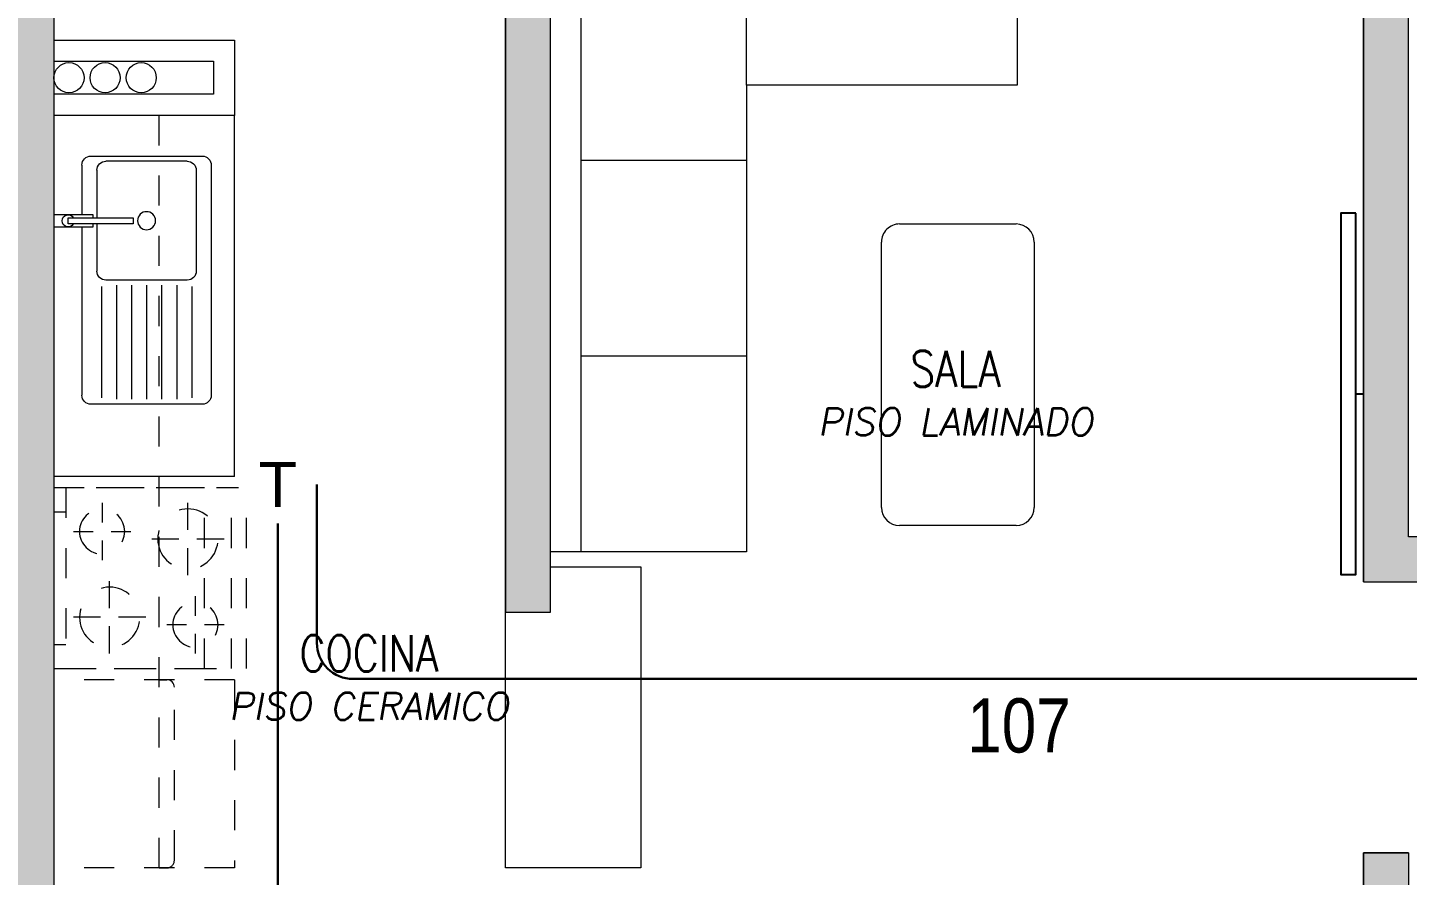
# Model space of a CAD drawing. Header units: millimetres. Extents: x -3 to 53, y -110 to 39.
# Drawn here: x 39.613 to 44.196, y 31.675 to 34.491 of the extents above; entities that cross this region are included whole.
import ezdxf
from ezdxf import colors
from ezdxf.entities.mleader import LeaderData, LeaderLine
from ezdxf.enums import TextEntityAlignment as Align
from ezdxf.math import Vec2, Vec3

# ---------------------------------------------------------------- set-up
doc = ezdxf.new("R2010")
doc.units = ezdxf.units.MM
doc.set_wipeout_variables(frame=1)
doc.linetypes.add('HIDDEN2', pattern=[0.1875, 0.125, -0.0625])
for name, color, linetype in [('A-COCINAS-LAV', 8, 'Continuous'), ('A-EST HATCH', 8, 'Continuous'), ('A-EST PLACAS', 8, 'Continuous'), ('A-MURO BAJO', 8, 'Continuous'), ('A-NUMERACIONDEP', 8, 'Continuous'), ('A-PROYECCIONES', 8, 'HIDDEN2'), ('A-TEXTO-ACABADO PISO', 8, 'Continuous'), ('DLP_MOBILIARIO', 8, 'Continuous'), ('DLP_TEXTO AMBIENTE', 8, 'Continuous')]:
    doc.layers.add(name, color=color, linetype=linetype)
for name, color, linetype, lineweight in [('A-MUROS', 8, 'Continuous', 30), ('MQ.CANALI DYA', 3, 'LINEAPERPEN', 30), ('MQ_DETECTOR TEMPERATURA', 5, 'Continuous', 50)]:
    doc.layers.add(name, color=color, linetype=linetype, lineweight=lineweight)
doc.styles.add('R80', font='ARIALN.TTF', dxfattribs={"height": 2.03})
doc.styles.add('ROMANS', font='ROMANS.shx', dxfattribs={"oblique": 10})
doc.styles.get("Standard").update_dxf_attribs({"font": 'arial.ttf'})
doc.linetypes.add('LINEAPERPEN', pattern='A,0.75,-0.2,["I",Standard,S=0.12,R=0.09,X=0,Y=-0.06],-0.25', length=1.2)

# ---------------------------------------------------------------- blocks, each defined once
blk = doc.blocks.new('TERMOSTA ADOSADO FCR 1 EN 75')
at = {"ltscale": 0.5}
blk.add_wipeout([(0.13, 0), (0.13, 0.0016), (0.13, 0.0033), (0.1299, 0.0049), (0.1298, 0.0065), (0.1297, 0.0082), (0.1296, 0.0098), (0.1295, 0.0114), (0.1293, 0.013), (0.1292, 0.0147), (0.129, 0.0163), (0.1288, 0.0179), (0.1285, 0.0195), (0.1283, 0.0211), (0.128, 0.0228), (0.1277, 0.0244), (0.1274, 0.026), (0.127, 0.0276), (0.1267, 0.0292), (0.1263, 0.0307), (0.1259, 0.0323), (0.1255, 0.0339), (0.1251, 0.0355), (0.1246, 0.0371), (0.1241, 0.0386), (0.1236, 0.0402), (0.1231, 0.0417), (0.1226, 0.0433), (0.122, 0.0448), (0.1215, 0.0463), (0.1209, 0.0479), (0.1203, 0.0494), (0.1196, 0.0509), (0.119, 0.0524), (0.1183, 0.0539), (0.1176, 0.0554), (0.1169, 0.0568), (0.1162, 0.0583), (0.1155, 0.0597), (0.1147, 0.0612), (0.1139, 0.0626), (0.1131, 0.0641), (0.1123, 0.0655), (0.1115, 0.0669), (0.1106, 0.0683), (0.1098, 0.0697), (0.1089, 0.071), (0.108, 0.0724), (0.1071, 0.0737), (0.1061, 0.0751), (0.1052, 0.0764), (0.1042, 0.0777), (0.1032, 0.079), (0.1022, 0.0803), (0.1012, 0.0816), (0.1002, 0.0829), (0.0991, 0.0841), (0.0981, 0.0854), (0.097, 0.0866), (0.0959, 0.0878), (0.0948, 0.089), (0.0936, 0.0902), (0.0925, 0.0913), (0.0913, 0.0925), (0.0902, 0.0936), (0.089, 0.0948), (0.0878, 0.0959), (0.0866, 0.097), (0.0854, 0.0981), (0.0841, 0.0991), (0.0829, 0.1002), (0.0816, 0.1012), (0.0803, 0.1022), (0.079, 0.1032), (0.0777, 0.1042), (0.0764, 0.1052), (0.0751, 0.1061), (0.0737, 0.1071), (0.0724, 0.108), (0.071, 0.1089), (0.0697, 0.1098), (0.0683, 0.1106), (0.0669, 0.1115), (0.0655, 0.1123), (0.0641, 0.1131), (0.0626, 0.1139), (0.0612, 0.1147), (0.0597, 0.1155), (0.0583, 0.1162), (0.0568, 0.1169), (0.0554, 0.1176), (0.0539, 0.1183), (0.0524, 0.119), (0.0509, 0.1196), (0.0494, 0.1203), (0.0479, 0.1209), (0.0463, 0.1215), (0.0448, 0.122), (0.0433, 0.1226), (0.0417, 0.1231), (0.0402, 0.1236), (0.0386, 0.1241), (0.0371, 0.1246), (0.0355, 0.1251), (0.0339, 0.1255), (0.0323, 0.1259), (0.0307, 0.1263), (0.0292, 0.1267), (0.0276, 0.127), (0.026, 0.1274), (0.0244, 0.1277), (0.0228, 0.128), (0.0211, 0.1283), (0.0195, 0.1285), (0.0179, 0.1288), (0.0163, 0.129), (0.0147, 0.1292), (0.013, 0.1293), (0.0114, 0.1295), (0.0098, 0.1296), (0.0082, 0.1297), (0.0065, 0.1298), (0.0049, 0.1299), (0.0033, 0.13), (0.0016, 0.13), (0, 0.13), (-0.0016, 0.13), (-0.0033, 0.13), (-0.0049, 0.1299), (-0.0065, 0.1298), (-0.0082, 0.1297), (-0.0098, 0.1296), (-0.0114, 0.1295), (-0.013, 0.1293), (-0.0147, 0.1292), (-0.0163, 0.129), (-0.0179, 0.1288), (-0.0195, 0.1285), (-0.0211, 0.1283), (-0.0228, 0.128), (-0.0244, 0.1277), (-0.026, 0.1274), (-0.0276, 0.127), (-0.0292, 0.1267), (-0.0307, 0.1263), (-0.0323, 0.1259), (-0.0339, 0.1255), (-0.0355, 0.1251), (-0.0371, 0.1246), (-0.0386, 0.1241), (-0.0402, 0.1236), (-0.0417, 0.1231), (-0.0433, 0.1226), (-0.0448, 0.122), (-0.0463, 0.1215), (-0.0479, 0.1209), (-0.0494, 0.1203), (-0.0509, 0.1196), (-0.0524, 0.119), (-0.0539, 0.1183), (-0.0554, 0.1176), (-0.0568, 0.1169), (-0.0583, 0.1162), (-0.0597, 0.1155), (-0.0612, 0.1147), (-0.0626, 0.1139), (-0.0641, 0.1131), (-0.0655, 0.1123), (-0.0669, 0.1115), (-0.0683, 0.1106), (-0.0697, 0.1098), (-0.071, 0.1089), (-0.0724, 0.108), (-0.0737, 0.1071), (-0.0751, 0.1061), (-0.0764, 0.1052), (-0.0777, 0.1042), (-0.079, 0.1032), (-0.0803, 0.1022), (-0.0816, 0.1012), (-0.0829, 0.1002), (-0.0841, 0.0991), (-0.0854, 0.0981), (-0.0866, 0.097), (-0.0878, 0.0959), (-0.089, 0.0948), (-0.0902, 0.0936), (-0.0913, 0.0925), (-0.0925, 0.0913), (-0.0936, 0.0902), (-0.0948, 0.089), (-0.0959, 0.0878), (-0.097, 0.0866), (-0.0981, 0.0854), (-0.0991, 0.0841), (-0.1002, 0.0829), (-0.1012, 0.0816), (-0.1022, 0.0803), (-0.1032, 0.079), (-0.1042, 0.0777), (-0.1052, 0.0764), (-0.1061, 0.0751), (-0.1071, 0.0737), (-0.108, 0.0724), (-0.1089, 0.071), (-0.1098, 0.0697), (-0.1106, 0.0683), (-0.1115, 0.0669), (-0.1123, 0.0655), (-0.1131, 0.0641), (-0.1139, 0.0626), (-0.1147, 0.0612), (-0.1155, 0.0597), (-0.1162, 0.0583), (-0.1169, 0.0568), (-0.1176, 0.0554), (-0.1183, 0.0539), (-0.119, 0.0524), (-0.1196, 0.0509), (-0.1203, 0.0494), (-0.1209, 0.0479), (-0.1215, 0.0463), (-0.122, 0.0448), (-0.1226, 0.0433), (-0.1231, 0.0417), (-0.1236, 0.0402), (-0.1241, 0.0386), (-0.1246, 0.0371), (-0.1251, 0.0355), (-0.1255, 0.0339), (-0.1259, 0.0323), (-0.1263, 0.0307), (-0.1267, 0.0292), (-0.127, 0.0276), (-0.1274, 0.026), (-0.1277, 0.0244), (-0.128, 0.0228), (-0.1283, 0.0211), (-0.1285, 0.0195), (-0.1288, 0.0179), (-0.129, 0.0163), (-0.1292, 0.0147), (-0.1293, 0.013), (-0.1295, 0.0114), (-0.1296, 0.0098), (-0.1297, 0.0082), (-0.1298, 0.0065), (-0.1299, 0.0049), (-0.13, 0.0033), (-0.13, 0.0016), (-0.13, 0), (-0.13, -0.0016), (-0.13, -0.0033), (-0.1299, -0.0049), (-0.1298, -0.0065), (-0.1297, -0.0082), (-0.1296, -0.0098), (-0.1295, -0.0114), (-0.1293, -0.013), (-0.1292, -0.0147), (-0.129, -0.0163), (-0.1288, -0.0179), (-0.1285, -0.0195), (-0.1283, -0.0211), (-0.128, -0.0228), (-0.1277, -0.0244), (-0.1274, -0.026), (-0.127, -0.0276), (-0.1267, -0.0292), (-0.1263, -0.0307), (-0.1259, -0.0323), (-0.1255, -0.0339), (-0.1251, -0.0355), (-0.1246, -0.0371), (-0.1241, -0.0386), (-0.1236, -0.0402), (-0.1231, -0.0417), (-0.1226, -0.0433), (-0.122, -0.0448), (-0.1215, -0.0463), (-0.1209, -0.0479), (-0.1203, -0.0494), (-0.1196, -0.0509), (-0.119, -0.0524), (-0.1183, -0.0539), (-0.1176, -0.0554), (-0.1169, -0.0568), (-0.1162, -0.0583), (-0.1155, -0.0597), (-0.1147, -0.0612), (-0.1139, -0.0626), (-0.1131, -0.0641), (-0.1123, -0.0655), (-0.1115, -0.0669), (-0.1106, -0.0683), (-0.1098, -0.0697), (-0.1089, -0.071), (-0.108, -0.0724), (-0.1071, -0.0737), (-0.1061, -0.0751), (-0.1052, -0.0764), (-0.1042, -0.0777), (-0.1032, -0.079), (-0.1022, -0.0803), (-0.1012, -0.0816), (-0.1002, -0.0829), (-0.0991, -0.0841), (-0.0981, -0.0854), (-0.097, -0.0866), (-0.0959, -0.0878), (-0.0948, -0.089), (-0.0936, -0.0902), (-0.0925, -0.0913), (-0.0913, -0.0925), (-0.0902, -0.0936), (-0.089, -0.0948), (-0.0878, -0.0959), (-0.0866, -0.097), (-0.0854, -0.0981), (-0.0841, -0.0991), (-0.0829, -0.1002), (-0.0816, -0.1012), (-0.0803, -0.1022), (-0.079, -0.1032), (-0.0777, -0.1042), (-0.0764, -0.1052), (-0.0751, -0.1061), (-0.0737, -0.1071), (-0.0724, -0.108), (-0.071, -0.1089), (-0.0697, -0.1098), (-0.0683, -0.1106), (-0.0669, -0.1115), (-0.0655, -0.1123), (-0.0641, -0.1131), (-0.0626, -0.1139), (-0.0612, -0.1147), (-0.0597, -0.1155), (-0.0583, -0.1162), (-0.0568, -0.1169), (-0.0554, -0.1176), (-0.0539, -0.1183), (-0.0524, -0.119), (-0.0509, -0.1196), (-0.0494, -0.1203), (-0.0479, -0.1209), (-0.0463, -0.1215), (-0.0448, -0.122), (-0.0433, -0.1226), (-0.0417, -0.1231), (-0.0402, -0.1236), (-0.0386, -0.1241), (-0.0371, -0.1246), (-0.0355, -0.1251), (-0.0339, -0.1255), (-0.0323, -0.1259), (-0.0307, -0.1263), (-0.0292, -0.1267), (-0.0276, -0.127), (-0.026, -0.1274), (-0.0244, -0.1277), (-0.0228, -0.128), (-0.0211, -0.1283), (-0.0195, -0.1285), (-0.0179, -0.1288), (-0.0163, -0.129), (-0.0147, -0.1292), (-0.013, -0.1293), (-0.0114, -0.1295), (-0.0098, -0.1296), (-0.0082, -0.1297), (-0.0065, -0.1298), (-0.0049, -0.1299), (-0.0033, -0.13), (-0.0016, -0.13), (0, -0.13), (0.0016, -0.13), (0.0033, -0.13), (0.0049, -0.1299), (0.0065, -0.1298), (0.0082, -0.1297), (0.0098, -0.1296), (0.0114, -0.1295), (0.013, -0.1293), (0.0147, -0.1292), (0.0163, -0.129), (0.0179, -0.1288), (0.0195, -0.1285), (0.0211, -0.1283), (0.0228, -0.128), (0.0244, -0.1277), (0.026, -0.1274), (0.0276, -0.127), (0.0292, -0.1267), (0.0307, -0.1263), (0.0323, -0.1259), (0.0339, -0.1255), (0.0355, -0.1251), (0.0371, -0.1246), (0.0386, -0.1241), (0.0402, -0.1236), (0.0417, -0.1231), (0.0433, -0.1226), (0.0448, -0.122), (0.0463, -0.1215), (0.0479, -0.1209), (0.0494, -0.1203), (0.0509, -0.1196), (0.0524, -0.119), (0.0539, -0.1183), (0.0554, -0.1176), (0.0568, -0.1169), (0.0583, -0.1162), (0.0597, -0.1155), (0.0612, -0.1147), (0.0626, -0.1139), (0.0641, -0.1131), (0.0655, -0.1123), (0.0669, -0.1115), (0.0683, -0.1106), (0.0697, -0.1098), (0.071, -0.1089), (0.0724, -0.108), (0.0737, -0.1071), (0.0751, -0.1061), (0.0764, -0.1052), (0.0777, -0.1042), (0.079, -0.1032), (0.0803, -0.1022), (0.0816, -0.1012), (0.0829, -0.1002), (0.0841, -0.0991), (0.0854, -0.0981), (0.0866, -0.097), (0.0878, -0.0959), (0.089, -0.0948), (0.0902, -0.0936), (0.0913, -0.0925), (0.0925, -0.0913), (0.0936, -0.0902), (0.0948, -0.089), (0.0959, -0.0878), (0.097, -0.0866), (0.0981, -0.0854), (0.0991, -0.0841), (0.1002, -0.0829), (0.1012, -0.0816), (0.1022, -0.0803), (0.1032, -0.079), (0.1042, -0.0777), (0.1052, -0.0764), (0.1061, -0.0751), (0.1071, -0.0737), (0.108, -0.0724), (0.1089, -0.071), (0.1098, -0.0697), (0.1106, -0.0683), (0.1115, -0.0669), (0.1123, -0.0655), (0.1131, -0.0641), (0.1139, -0.0626), (0.1147, -0.0612), (0.1155, -0.0597), (0.1162, -0.0583), (0.1169, -0.0568), (0.1176, -0.0554), (0.1183, -0.0539), (0.119, -0.0524), (0.1196, -0.0509), (0.1203, -0.0494), (0.1209, -0.0479), (0.1215, -0.0463), (0.122, -0.0448), (0.1226, -0.0433), (0.1231, -0.0417), (0.1236, -0.0402), (0.1241, -0.0386), (0.1246, -0.0371), (0.1251, -0.0355), (0.1255, -0.0339), (0.1259, -0.0323), (0.1263, -0.0307), (0.1267, -0.0292), (0.127, -0.0276), (0.1274, -0.026), (0.1277, -0.0244), (0.128, -0.0228), (0.1283, -0.0211), (0.1285, -0.0195), (0.1288, -0.0179), (0.129, -0.0163), (0.1292, -0.0147), (0.1293, -0.013), (0.1295, -0.0114), (0.1296, -0.0098), (0.1297, -0.0082), (0.1298, -0.0065), (0.1299, -0.0049), (0.13, -0.0033), (0.13, -0.0016)], dxfattribs=at).dxf.layer = 'MQ_DETECTOR TEMPERATURA'
at = {"layer": 'MQ_DETECTOR TEMPERATURA', "ltscale": 0.5}
blk.add_text('T', height=0.15, dxfattribs=at).set_placement((0, 0), align=Align.MIDDLE_CENTER)
blk = doc.blocks.new('DETECTORES1 TORRE')
at = {"layer": 'MQ_DETECTOR TEMPERATURA', "ltscale": 0.5}
blk.add_blockref('TERMOSTA ADOSADO FCR 1 EN 75', (0.75, 2.3753, 0), dxfattribs=at)
at = {"layer": 'MQ.CANALI DYA', "elevation": 0}
for points in [[(-4.745, 1.6002), (-4.745, 1.6094, -0.414214), (-4.625, 1.7294), (0.5, 1.7294, 0.414214), (0.62, 1.8494), (0.62, 2.3753)], [(0.75, 2.2453), (0.75, 0.9091, -0.414214), (0.63, 0.7891), (-0.73, 0.7891, 0.414214), (-0.85, 0.6691), (-0.85, -0.8201)]]:
    blk.add_lwpolyline(points, format="xyb", dxfattribs=at)
blk = doc.blocks.new('EST.P1')
at = {"layer": 'A-EST HATCH', "lineweight": 0}
h = blk.add_hatch(color=8, dxfattribs=at)
h.dxf.hatch_style = 1
h.paths.add_polyline_path([(9.15, 0.06), (9.15, 6.125), (10.65, 6.125), (10.65, 5.375), (10.8, 5.375), (10.8, 6.325), (9, 6.325), (9, 5.45), (7.5, 5.45), (7.5, 5.95), (7.35, 5.95), (7.35, 5.25), (9, 5.25), (9, 0.06)])
h.paths.add_polyline_path([(30.25, 10.125), (28.65, 10.125), (28.65, 13.225), (29.85, 13.225), (29.85, 13.375), (28.5, 13.375), (28.5, 9.975), (30.25, 9.975)])
h.paths.add_polyline_path([(31.05, 13.375), (31.2, 13.375), (31.2, 9.975), (31.05, 9.975)])
h.paths.add_polyline_path([(36.55, 13.85), (36.85, 13.85), (36.85, 13.7), (36.7, 13.7), (36.7, 10.625), (36.55, 10.625)])
h.paths.add_polyline_path([(33.6, 13.225), (33.6, 10.125), (32, 10.125), (32, 9.975), (33.75, 9.975), (33.75, 13.375), (32.4, 13.375), (32.4, 13.225)])
h.paths.add_polyline_path([(42.85, 13.7), (43.45, 13.7), (43.45, 13.85), (42.7, 13.85), (42.7, 10.45), (43.85, 10.45), (43.85, 10.6), (42.85, 10.6)])
h.paths.add_polyline_path([(44.65, 13.85), (44.65, 10.45), (44.8, 10.45), (44.8, 13.85)])
h.paths.add_polyline_path([(45.6, 10.6), (47.2, 10.6), (47.2, 13.7), (46, 13.7), (46, 13.85), (47.35, 13.85), (47.35, 10.45), (45.6, 10.45)])
h.paths.add_polyline_path([(42.85, 0.15), (43.45, 0.15), (43.45, 0), (42.7, 0), (42.7, 3.4), (43.85, 3.4), (43.85, 3.25), (42.85, 3.25)])
h.paths.add_polyline_path([(44.65, 0), (44.65, 3.4), (44.8, 3.4), (44.8, 0)])
h.paths.add_polyline_path([(45.6, 3.25), (47.2, 3.25), (47.2, 0.15), (46, 0.15), (46, 0), (47.35, 0), (47.35, 3.4), (45.6, 3.4)])
h.paths.add_polyline_path([(40, 3.5), (39.85, 3.5), (39.85, 0.15), (39.7, 0.15), (39.7, 0), (40, 0)])
h.paths.add_polyline_path([(30.25, 3.725), (28.65, 3.725), (28.65, 0.625), (29.85, 0.625), (29.85, 0.475), (28.5, 0.475), (28.5, 3.875), (30.25, 3.875)])
h.paths.add_polyline_path([(31.05, 0.475), (31.2, 0.475), (31.2, 3.875), (31.05, 3.875)])
h.paths.add_polyline_path([(36.55, 0), (36.85, 0), (36.85, 0.15), (36.7, 0.15), (36.7, 3.225), (36.55, 3.225)])
h.paths.add_polyline_path([(33.6, 0.625), (33.6, 3.725), (32, 3.725), (32, 3.875), (33.75, 3.875), (33.75, 0.475), (32.4, 0.475), (32.4, 0.625)])
h.paths.add_polyline_path([(17.1, 10.125), (18.7, 10.125), (18.7, 13.225), (17.5, 13.225), (17.5, 13.375), (18.85, 13.375), (18.85, 9.975), (17.1, 9.975)])
h.paths.add_polyline_path([(16.3, 13.375), (16.15, 13.375), (16.15, 9.975), (16.3, 9.975)])
h.paths.add_polyline_path([(10.5, 13.85), (10.5, 13.7), (10.65, 13.7), (10.65, 10.625), (10.8, 10.625), (10.8, 13.85)])
h.paths.add_polyline_path([(13.75, 13.225), (13.75, 10.125), (15.35, 10.125), (15.35, 9.975), (13.6, 9.975), (13.6, 13.375), (14.95, 13.375), (14.95, 13.225)])
h.paths.add_polyline_path([(9, 8.6), (7.35, 8.6), (7.35, 7.9), (7.5, 7.9), (7.5, 8.4), (9, 8.4), (9, 7.525), (10.8, 7.525), (10.8, 8.475), (10.65, 8.475), (10.65, 7.725), (9.15, 7.725), (9.15, 13.79), (9, 13.79)])
h.paths.add_polyline_path([(4.5, 13.7), (3.9, 13.7), (3.9, 13.85), (4.65, 13.85), (4.65, 10.45), (3.5, 10.45), (3.5, 10.6), (4.5, 10.6)])
h.paths.add_polyline_path([(2.7, 13.85), (2.7, 10.45), (2.55, 10.45), (2.55, 13.85)])
h.paths.add_polyline_path([(1.75, 10.6), (0.15, 10.6), (0.15, 13.7), (1.35, 13.7), (1.35, 13.85), (0, 13.85), (0, 10.45), (1.75, 10.45)])
h.paths.add_polyline_path([(2.7, 0), (2.7, 3.4), (2.55, 3.4), (2.55, 0)])
h.paths.add_polyline_path([(1.75, 3.25), (0.15, 3.25), (0.15, 0.15), (1.35, 0.15), (1.35, 0), (0, 0), (0, 3.4), (1.75, 3.4)])
h.paths.add_polyline_path([(7.35, 3.5), (7.5, 3.5), (7.5, 0.15), (7.65, 0.15), (7.65, 0), (7.35, 0)])
h.paths.add_polyline_path([(17.1, 3.725), (18.7, 3.725), (18.7, 0.625), (17.5, 0.625), (17.5, 0.475), (18.85, 0.475), (18.85, 3.875), (17.1, 3.875)])
h.paths.add_polyline_path([(16.3, 0.475), (16.15, 0.475), (16.15, 3.875), (16.3, 3.875)])
h.paths.add_polyline_path([(10.8, 0), (10.5, 0), (10.5, 0.15), (10.65, 0.15), (10.65, 3.225), (10.8, 3.225)])
h.paths.add_polyline_path([(13.75, 0.625), (13.75, 3.725), (15.35, 3.725), (15.35, 3.875), (13.6, 3.875), (13.6, 0.475), (14.95, 0.475), (14.95, 0.625)])
h.paths.add_polyline_path([(38.35, 6.325), (36.55, 6.325), (36.55, 5.375), (36.7, 5.375), (36.7, 6.125), (38.2, 6.125), (38.2, 0.06), (38.35, 0.06), (38.35, 5.25), (40, 5.25), (40, 5.95), (39.85, 5.95), (39.85, 5.45), (38.35, 5.45)])
h.paths.add_polyline_path([(4.65, 0), (4.65, 3.4), (3.5, 3.4), (3.5, 3.25), (4.5, 3.25), (4.5, 0.15), (3.9, 0.15), (3.9, 0)])
h.paths.add_polyline_path([(1.7468, 8.35), (1.6, 8.35), (1.6, 9.55), (3.75, 9.55), (3.75, 9.4), (3.3, 9.4), (3.3, 7.8), (3.1, 7.8), (3.1, 9.4), (1.75, 9.4), (1.75, 8.35)], flags=17)
h.paths.add_polyline_path([(1.7468, 5.5), (1.6, 5.5), (1.6, 4.3), (3.75, 4.3), (3.75, 4.45), (3.3, 4.45), (3.3, 6.05), (3.1, 6.05), (3.1, 4.45), (1.75, 4.45), (1.75, 5.5)], flags=17)
h.paths.add_polyline_path([(7.5001, 7), (4.65, 7), (4.65, 9.55), (4.5, 9.55), (4.5, 7), (1.75, 7), (1.75, 7.6), (1.6, 7.6), (1.6, 7), (-1.15, 7), (-1.15, 11.05), (-1.35, 11.05), (-1.35, 2.8), (-1.15, 2.8), (-1.15, 6.85), (1.6, 6.85), (1.6, 6.25), (1.75, 6.25), (1.75, 6.85), (4.5, 6.85), (4.5, 4.3), (4.65, 4.3), (4.65, 6.85), (7.5001, 6.85)])
h.paths.add_polyline_path([(7.35, 13.85), (7.35, 10.35), (7.5, 10.35), (7.5, 13.7), (7.65, 13.7), (7.65, 13.85)])
h.paths.add_polyline_path([(38.35, 13.79), (38.35, 8.6), (40, 8.6), (40, 7.9), (39.85, 7.9), (39.85, 8.4), (38.35, 8.4), (38.35, 7.525), (36.55, 7.525), (36.55, 8.475), (36.7, 8.475), (36.7, 7.725), (38.2, 7.725), (38.2, 13.79)])
h.paths.add_polyline_path([(45.75, 7), (48.5, 7), (48.5, 11.05), (48.7, 11.05), (48.7, 2.8), (48.5, 2.8), (48.5, 6.85), (45.75, 6.85), (45.75, 6.25), (45.6, 6.25), (45.6, 6.85), (42.85, 6.85), (42.85, 4.3), (42.7, 4.3), (42.7, 6.85), (39.8499, 6.85), (39.8499, 7), (42.7, 7), (42.7, 9.55), (42.85, 9.55), (42.85, 7), (45.6, 7), (45.6, 7.6), (45.75, 7.6)])
h.paths.add_polyline_path([(40, 13.85), (39.7, 13.85), (39.7, 13.7), (39.85, 13.7), (39.85, 10.35), (40, 10.35)])
h.paths.add_polyline_path([(45.6032, 8.35), (45.75, 8.35), (45.75, 9.55), (43.6, 9.55), (43.6, 9.4), (44.05, 9.4), (44.05, 7.8), (44.25, 7.8), (44.25, 9.4), (45.6, 9.4), (45.6, 8.35)], flags=17)
h.paths.add_polyline_path([(45.6032, 5.5), (45.75, 5.5), (45.75, 4.3), (43.6, 4.3), (43.6, 4.45), (44.05, 4.45), (44.05, 6.05), (44.25, 6.05), (44.25, 4.45), (45.6, 4.45), (45.6, 5.5)], flags=17)
h.paths.add_polyline_path([(25.35, 7.525), (25.5, 7.525), (25.5, 11.225), (25.35, 11.225)])
h.paths.add_polyline_path([(21.1, 7.525), (11.7, 7.525), (11.7, 7.675), (15.25, 7.675), (15.25, 9.075), (15.45, 9.075), (15.45, 7.675), (18.35, 7.675), (18.35, 9.075), (18.5, 9.075), (18.5, 7.675), (20.9, 7.675), (20.9, 8.925), (19.25, 8.925), (19.25, 9.075), (21.525, 9.075), (21.525, 8.925), (21.1, 8.925)])
h.paths.add_polyline_path([(21.55, 7.525), (23.65, 7.525), (23.65, 7.675), (21.7, 7.675), (21.7, 11.075), (23.65, 11.075), (23.65, 11.225), (21.7, 11.225), (21.7, 13.375), (20.85, 13.375), (20.85, 13.225), (21.55, 13.225)])
h.paths.add_polyline_path([(26.25, 8.925), (26.25, 7.525), (35.65, 7.525), (35.65, 7.675), (32.1, 7.675), (32.1, 9.075), (31.9, 9.075), (31.9, 7.675), (29, 7.675), (29, 9.075), (28.85, 9.075), (28.85, 7.675), (26.45, 7.675), (26.45, 8.925), (28.1, 8.925), (28.1, 9.075), (25.875, 9.075), (25.875, 8.925)])
h.paths.add_polyline_path([(25.85, 13.225), (26.5, 13.225), (26.5, 13.375), (25.65, 13.375), (25.65, 7.525), (25.85, 7.525)])
h.paths.add_polyline_path([(25.65, 4.75), (25.65, 0.475), (26.5, 0.475), (26.5, 0.625), (25.85, 0.625), (25.85, 4.75)])
h.paths.add_polyline_path([(27.65, 4.775), (27.65, 4.925), (25.85, 4.925), (25.85, 6.175), (28.4, 6.175), (28.4, 4.775), (28.55, 4.775), (28.55, 6.175), (31.9, 6.175), (31.9, 4.775), (32.1, 4.775), (32.1, 6.175), (35.65, 6.175), (35.65, 6.325), (25.65, 6.325), (25.65, 4.775)])
h.paths.add_polyline_path([(19.7, 4.775), (19.7, 4.925), (21.5, 4.925), (21.5, 6.175), (18.95, 6.175), (18.95, 4.775), (18.8, 4.775), (18.8, 6.175), (15.45, 6.175), (15.45, 4.775), (15.25, 4.775), (15.25, 6.175), (11.7, 6.175), (11.7, 6.325), (21.7, 6.325), (21.7, 4.775)])
h.paths.add_polyline_path([(22.7, 1.025), (25.35, 1.025), (25.35, 3.675), (23, 3.675), (23, 4.225), (22.7, 4.225), (22.7, 4.375), (23.15, 4.375), (23.15, 3.825), (25.35, 3.825), (25.35, 6.175), (24.15, 6.175), (24.15, 6.325), (25.5, 6.325), (25.5, 0.875), (22.7, 0.875)])
h.paths.add_polyline_path([(21.7, 0.475), (20.85, 0.475), (20.85, 0.625), (21.55, 0.625), (21.55, 4.75), (21.7, 4.75)])
at = {"layer": 'A-EST PLACAS', "color": 8, "lineweight": 0}
for points in [[(40, 13.85), (39.7, 13.85), (39.7, 13.7), (39.85, 13.7), (39.85, 10.35), (40, 10.35)], [(42.85, 13.7), (43.45, 13.7), (43.45, 13.85), (42.7, 13.85), (42.7, 10.45), (43.85, 10.45), (43.85, 10.6), (42.85, 10.6)], [(38.35, 13.79), (38.35, 8.6), (40, 8.6), (40, 7.9), (39.85, 7.9), (39.85, 8.4), (38.35, 8.4), (38.35, 7.525), (36.55, 7.525), (36.55, 8.475), (36.7, 8.475), (36.7, 7.725), (38.2, 7.725), (38.2, 13.79)], [(45.75, 7), (48.5, 7), (48.5, 11.05), (48.7, 11.05), (48.7, 2.8), (48.5, 2.8), (48.5, 6.85), (45.75, 6.85), (45.75, 6.25), (45.6, 6.25), (45.6, 6.85), (42.85, 6.85), (42.85, 4.3), (42.7, 4.3), (42.7, 6.85), (39.8499, 6.85), (39.8499, 7), (42.7, 7), (42.7, 9.55), (42.85, 9.55), (42.85, 7), (45.6, 7), (45.6, 7.6), (45.75, 7.6)]]:
    blk.add_lwpolyline(points, close=True, dxfattribs=at)
blk = doc.blocks.new('_Dot')
at = {"color": 0, "linetype": 'ByBlock', "lineweight": -2}
blk.add_line((-0.5, 0), (-1, 0), dxfattribs=at)
at = {"color": 0, "linetype": 'ByBlock', "const_width": 0.5}
blk.add_lwpolyline([(-0.25, 0, 1), (0.25, 0, 1)], format="xyb", close=True, dxfattribs=at)
blk = doc.blocks.new('MESA CENTRO')
at = {"color": 8, "lineweight": 0}
for p, q in [((-0.1937, 0), (0.1937, 0)), ((-0.2537, -0.9421), (-0.2537, -0.06)), ((0.2537, -0.06), (0.2537, -0.9421)), ((0.1937, -1.0021), (-0.1937, -1.0021))]:
    blk.add_line(p, q, dxfattribs=at)
for centre, start, end in [((-0.1937, -0.06), 90, 180), ((0.1937, -0.06), 0, 90), ((-0.1937, -0.9421), 180, 270), ((0.1937, -0.9421), 270, 0)]:
    blk.add_arc(centre, 0.06, start, end, dxfattribs=at)
blk = doc.blocks.new('SOFA SEC')
at = {"color": 8, "lineweight": 0}
for p, q in [((0, 0.65), (0.1, 0.65)), ((0.1, 0.65), (0.1, 0.1)), ((0.5, 0.65), (0.1, 0.65)), ((0.75, 0.65), (0.75, 0.1)), ((1.4, 0.65), (1.4, 0.1)), ((0.1, 0.1), (2.05, 0.1))]:
    blk.add_line(p, q, dxfattribs=at)
blk.add_lwpolyline([(0.5, 1.55), (0.5, 0.65), (2.05, 0.65), (2.05, 0), (0, 0), (0, 1.55)], close=True, dxfattribs=at)
blk = doc.blocks.new('A$C67C01FD6')
blk.add_line((0.025, 0), (0, 0))
blk.add_lwpolyline([(0.025, 0.6), (0.075, 0.6), (0.075, -0.6), (0.025, -0.6), (0.025, 0.6)])
blk = doc.blocks.new('LAV-COC_01')
at = {"color": 8, "lineweight": 0}
for p, q in [((0, 0.2352, 0), (0, 0.7943, 0)), ((0.4, 0.8243, 0), (0.03, 0.8243, 0)), ((0.215, 0.4293), (0.215, 0.8071, 0)), ((0.265, 0.4293), (0.265, 0.8071, 0)), ((0.315, 0.4293), (0.315, 0.8071, 0)), ((0.365, 0.4334, 0), (0.365, 0.803, 0)), ((0.43, 0.03, 0), (0.43, 0.7943, 0)), ((0.05, 0.2252), (0.05, 0.3821, 0)), ((0.35, 0.4121, 0), (0.08, 0.4121, 0)), ((0.38, 0.0471, 0), (0.38, 0.3821, 0)), ((0, 0.03), (0, 0.1952, 0)), ((0.05, 0.0471, 0), (0.05, 0.2052)), ((0.03, 0), (0.4, 0, 0)), ((0.35, 0.0171, 0), (0.08, 0.0171, 0))]:
    blk.add_line(p, q, dxfattribs=at)
at = {"color": 8, "lineweight": 0, "extrusion": (-8.98137e-08, -2.25602e-18, 1)}
for p, q in [((0.065, 0.4334, 0), (0.065, 0.803, 0)), ((0.115, 0.4293, 0), (0.115, 0.8071, 0)), ((0.165, 0.4293, 0), (0.165, 0.8071, 0))]:
    blk.add_line(p, q, dxfattribs=at)
at = {"color": 8, "lineweight": 0, "extrusion": (-4.49068e-08, 3.60285e-08, 1), "elevation": 0}
for points in [[(-0.09, 0.2352), (0.0374, 0.2352), (0.0374, 0.2252)], [(0.0374, 0.2052), (0.0374, 0.1952), (-0.09, 0.1952)]]:
    blk.add_lwpolyline(points, dxfattribs=at)
blk.add_lwpolyline([(-0.0458, 0.2052), (0.1708, 0.2052), (0.1708, 0.2252), (-0.0458, 0.2252)], close=True, dxfattribs=at)
at = {"color": 8, "lineweight": 0, "extrusion": (-4.49068e-08, 3.60285e-08, 1)}
blk.add_arc((-0.0458, 0.2152, 0), 0.02, 29.9997, 329.9997, dxfattribs=at)
at = {"color": 8, "lineweight": 0}
for centre, start_param, end_param in [((0.03, 0.7943, 0), -0.785398, 0.785398), ((0.4, 0.7943, 0), -2.356194, -0.785398), ((0.08, 0.3821, 0), -0.785398, 0.785398), ((0.35, 0.3821, 0), -2.356194, -0.785398), ((0.08, 0.0471, 0), 0.785398, 2.356194), ((0.35, 0.0471, 0), 2.356194, 3.926991), ((0.03, 0.03), 0.785398, 2.356194), ((0.4, 0.03, 0), 2.356194, 3.926991)]:
    blk.add_ellipse(centre, major_axis=(-0.0212, 0.0212), ratio=1, start_param=start_param, end_param=end_param, dxfattribs=at)
blk.add_ellipse((0.215, 0.2146, 0), major_axis=(-0.0212, 0.0212), ratio=1, dxfattribs=at)
blk = doc.blocks.new('A$C33FC7C8B')
at = {"color": 8, "lineweight": 0, "ltscale": 0.5}
for p, q in [((0, 0, -0.0001), (0, 0.6, -0.0001)), ((0, 0.6, -0.0001), (0.6, 0.6, 0.0001)), ((0.08, 0.64, -0.0001), (0.52, 0.64, 0.0001)), ((0.08, 0.64, -0.0001), (0.08, 0.6, -0.0001)), ((0.52, 0.64, 0.0001), (0.52, 0.6, 0.0001)), ((0.6, 0.6, 0.0001), (0.6, 0, 0.0001)), ((0.145, 0.575, -0.0001), (0.145, 0.51, -0.0001)), ((0.43, 0.485, 0.0001), (0.43, 0.575, 0.0001)), ((0.05, 0.48, -0.0001), (0.115, 0.48, -0.0001)), ((0.175, 0.48, -0.0001), (0.24, 0.48, 0)), ((0.145, 0.45, -0.0001), (0.145, 0.385, -0.0001)), ((0.4, 0.455, 0), (0.31, 0.455, 0)), ((0.43, 0.335, 0.0001), (0.43, 0.425, 0.0001)), ((0.55, 0.455, 0.0001), (0.46, 0.455, 0.0001)), ((0.17, 0.225, -0.0001), (0.17, 0.315, -0.0001)), ((0.455, 0.2, 0.0001), (0.455, 0.265, 0.0001)), ((0.14, 0.195, -0.0001), (0.05, 0.195, -0.0001)), ((0.29, 0.195, 0), (0.2, 0.195, 0)), ((0.17, 0.075, -0.0001), (0.17, 0.165, -0.0001)), ((0.425, 0.17, 0.0001), (0.36, 0.17, 0)), ((0.455, 0.075, 0.0001), (0.455, 0.14, 0.0001)), ((0.55, 0.17, 0.0001), (0.485, 0.17, 0.0001)), ((0.6, 0.05, 0.0001), (0, 0.05, -0.0001)), ((0.6, 0, 0.0001), (0, 0, -0.0001))]:
    blk.add_line(p, q, dxfattribs=at)
for centre, radius in [((0.145, 0.48), 0.075), ((0.43, 0.455), 0.1), ((0.17, 0.195), 0.1), ((0.455, 0.17), 0.075)]:
    blk.add_circle(centre, radius, dxfattribs=at)
blk = doc.blocks.new('DPTO 65')
at = {"color": 8, "lineweight": 0}
blk.add_line((-10, 3.275), (-9.975, 3.275), dxfattribs=at)
for centre in [(-10.3, 5.275), (-10.18, 5.275), (-10.06, 5.275)]:
    blk.add_circle(centre, 0.05, dxfattribs=at)
blk.add_arc((-9.975, 3.25), 0.025, 0, 90, dxfattribs=at)
at = {"layer": 'A-MURO BAJO', "color": 8, "lineweight": 0}
for p, q in [((-9.75, 3.95), (-9.75, 5.15)), ((-9.75, 3.95), (-10.35, 3.95)), ((-8.7, 3.65), (-8.4, 3.65)), ((-8.4, 3.65), (-8.4, 2.65)), ((-8.85, 2.65), (-8.85, 3.5)), ((-8.4, 2.65), (-8.85, 2.65))]:
    blk.add_line(p, q, dxfattribs=at)
at = {"layer": 'A-MUROS', "color": 8, "lineweight": 0}
for p, q in [((-8.7, 3.5), (-8.7, 7)), ((-6, 3.6), (-6, 7)), ((-10.35, 6.94), (-10.35, 1.75)), ((-8.85, 3.5), (-8.85, 6.55)), ((-10.35, 5.4), (-9.75, 5.4)), ((-9.75, 5.4), (-9.75, 5.15)), ((-10.35, 5.33), (-9.82, 5.33)), ((-9.82, 5.33), (-9.82, 5.22)), ((-9.82, 5.22), (-10.35, 5.22)), ((-9.75, 5.15), (-10.35, 5.15)), ((-6, 3.6), (-4.85, 3.6)), ((-8.85, 3.5), (-8.7, 3.5)), ((-5.85, 2.7), (-6, 2.7)), ((-6, 2.7), (-6, 0.15))]:
    blk.add_line(p, q, dxfattribs=at)
at = {"layer": 'A-PROYECCIONES', "color": 8, "lineweight": 0, "ltscale": 0.5}
for p, q in [((-10, 2.65), (-10, 5.15)), ((-9.75, 3.275), (-10.35, 3.275)), ((-9.75, 3.275), (-9.75, 2.65)), ((-9.95, 2.675), (-9.95, 3.25)), ((-10, 2.65), (-9.975, 2.65))]:
    blk.add_line(p, q, dxfattribs=at)
blk.add_lwpolyline([(-10.35, 3.9125), (-10.35, 3.3125), (-9.85, 3.3125), (-9.85, 3.9125)], close=True, dxfattribs=at)
blk.add_lwpolyline([(-9.75, 2.65), (-10.35, 2.65)], dxfattribs=at)
blk.add_arc((-9.975, 2.675), 0.025, 270, 0, dxfattribs=at)
at = {"layer": 'A-COCINAS-LAV', "color": 8, "lineweight": 0, "extrusion": (-4.49068e-08, -3.60285e-08, -1), "zscale": -1.00000000000006, "rotation": 180}
blk.add_blockref('LAV-COC_01', (10.2573, 5.0146, 0), dxfattribs=at)
at = {"layer": 'A-PROYECCIONES', "color": 8, "lineweight": 0, "ltscale": 0.5, "extrusion": (-4.40218e-06, 0.000440452, -1), "zscale": -0.9999999999999779, "rotation": 269.9999974828772}
blk.add_blockref('A$C33FC7C8B', (9.71, 3.9125, 0.0016), dxfattribs=at)
at = {"layer": 'DLP_MOBILIARIO', "color": 8, "lineweight": 0}
for name, p, rotation in [('SOFA SEC', (-8.7, 5.75, 0), 269.9995671478981), ('MESA CENTRO', (-7.3473, 4.7891, 0), 359.9999774208881)]:
    blk.add_blockref(name, p, dxfattribs=dict(at, rotation=rotation))
at = {"layer": 'DLP_MOBILIARIO', "color": 8, "lineweight": 0, "xscale": -1}
blk.add_blockref('A$C67C01FD6', (-6, 4.225, 0), dxfattribs=at)
blk = doc.blocks.new('TEXTO AMBIENTES P1')
at = {"layer": 'A-TEXTO-ACABADO PISO', "color": 8, "lineweight": 0, "char_height": 0.09, "attachment_point": 2, "style": 'ROMANS'}
for s, width, insert in [('PISO LAMINADO', 1.034523, (41.3448, -2.8233, 0)), ('PISO CERAMICO', 1.20225, (39.3962, -3.768))]:
    blk.add_mtext_dynamic_manual_height_columns(s, width=width, gutter_width=12.5, heights=[0], dxfattribs=dict(at, insert=insert))
at = {"layer": 'DLP_TEXTO AMBIENTE', "color": 8, "lineweight": 0, "style": 'ROMANS', "width": 0.8}
for s, p in [('SALA', (41.3449, -2.752, 0)), ('COCINA', (39.3962, -3.6974, 0))]:
    blk.add_text(s, height=0.12, dxfattribs=at).set_placement(p, align=Align.CENTER)
blk = doc.blocks.new('arq.')
at = {"layer": 'A-EST PLACAS', "color": 8}
blk.add_blockref('EST.P1', (102.5627, 24.0936), dxfattribs=at)
at = {"layer": 'A-NUMERACIONDEP', "color": 8, "lineweight": 0}
ml = blk.add_multileader_mtext('Standard', dxfattribs=at)
ml.set_content('107', color=8, style='R80')
ml.set_leader_properties(color=256)
ml.set_arrow_properties(name='DOT')
ml.build(insert=Vec2(0, 0))
ml.multileader.update_dxf_attribs({"leader_type": 0, "has_text_frame": 1, "text_left_attachment_type": 2, "text_right_attachment_type": 2, "dogleg_length": 0.36, "arrow_head_size": 0.06, "scale": 0.06})
ctx = ml.context
ctx.base_point, ctx.scale, ctx.char_height, ctx.arrow_head_size, ctx.landing_gap_size, ctx.plane_origin = Vec3(143.9022, 34.065), 0.06, 0.18, 0.06, 0.06, Vec3(142.5714, 34.0607)
ctx.left_attachment, ctx.right_attachment, ctx.text_align_type = 2, 2, 1
notes = []
notes.append((ctx, [(0, (1, 1, 0), (144.4261, 34.065), (-1, 0), 0.0917, [(0, [(144.7127, 34.414)], 0, [])])]))
ctx.mtext.insert, ctx.mtext.width, ctx.mtext.alignment, ctx.mtext.flow_direction = Vec3(144.1184, 34.1569), 0.461923, 2, 5
for ctx, leaders in notes:
    for number, flags, end, landing, length, lines in leaders:
        leader = LeaderData()
        leader.index, (leader.has_last_leader_line, leader.has_dogleg_vector, leader.attachment_direction) = number, flags
        leader.last_leader_point, leader.dogleg_vector, leader.dogleg_length = Vec3(end), Vec3(landing), length
        for number, points, colour, breaks in lines:
            line = LeaderLine()
            line.index, line.vertices, line.color, line.breaks = number, Vec3.list(points), colors.encode_raw_color(colour), breaks
            leader.lines.append(line)
        ctx.leaders.append(leader)
at = {"color": 8}
blk.add_blockref('DPTO 65', (151.2627, 30.9436), dxfattribs=at)
at = {"layer": 'DLP_TEXTO AMBIENTE', "color": 8}
blk.add_blockref('TEXTO AMBIENTES P1', (102.5627, 37.9436), dxfattribs=at)

msp = doc.modelspace()

# ---------------------------------------------------------------- block references
at = {"color": 7}
msp.add_blockref('arq.', (-101.2125, -1.8936), dxfattribs=at)

# ---------------------------------------------------------------- next in the draw order: block references
at = {"layer": 'MQ.CANALI DYA', "xscale": -1}
msp.add_blockref('DETECTORES1 TORRE', (41.1937, 30.5982), dxfattribs=at)

doc.saveas('drawing.dxf')
